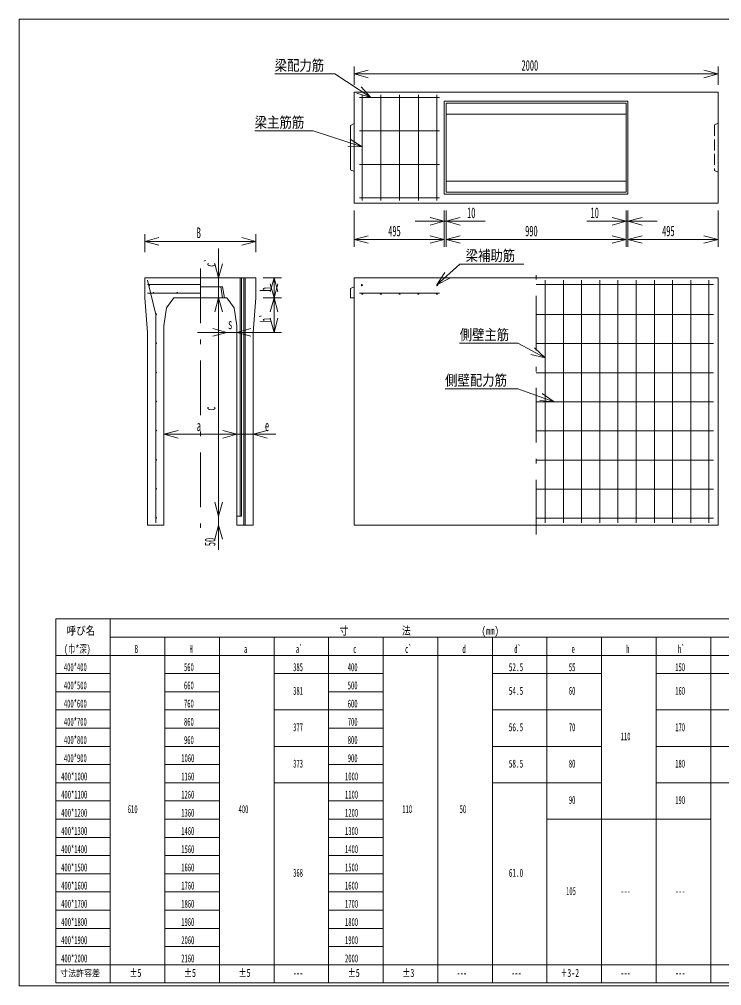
# Model space of a CAD drawing. Units: millimetres on the paper. Extents: x -801 to 772, y 19 to 2631.
# Drawn here: x 26 to 412, y 19 to 550 of the extents above; entities that cross this region are included whole.
import ezdxf
from ezdxf.enums import TextEntityAlignment as Align

# ---------------------------------------------------------------- set-up
doc = ezdxf.new("R2010")
doc.units = ezdxf.units.MM
doc.linetypes.add('USER1', pattern=[8, 6, -2])
doc.linetypes.add('USER2', pattern=[50.5, 30, -9, 2.5, -9])
for name, color, linetype, lineweight in [('1', 7, 'Continuous', 18), ('10', 3, 'Continuous', 18), ('17', 7, 'Continuous', 18), ('18', 7, 'Continuous', 18), ('3', 7, 'Continuous', 18), ('6', 7, 'Continuous', 18)]:
    doc.layers.add(name, color=color, linetype=linetype, lineweight=lineweight)
doc.styles.add('ＭＳ ゴシック', font='')
doc.styles.get('ＭＳ ゴシック').set_extended_font_data('MS Gothic')

msp = doc.modelspace()

# ---------------------------------------------------------------- linework, layer by layer
at = {"layer": '1'}
for p, q in [((25.5, 550), (25.5, 19)), ((771.5, 550), (25.5, 550)), ((209.5, 524), (209.5, 514)), ((209.5, 520), (217.227, 522.071)), ((409.5, 520), (401.773, 522.071)), ((409.5, 524), (409.5, 514)), ((209.5, 520), (409.5, 520)), ((209.5, 520), (217.227, 517.929)), ((409.5, 520), (401.773, 517.929)), ((209.5, 510), (409.5, 510)), ((209.5, 449), (209.5, 510)), ((409.5, 510), (409.5, 449)), ((259, 505), (259, 454)), ((360, 505), (259, 505)), ((360, 505), (360, 454)), ((260, 504), (359, 504)), ((260, 455), (260, 504)), ((359, 504), (359, 455)), ((260, 497.9), (359, 497.9)), ((209.5, 492.7), (207.5, 491.7)), ((207.5, 491.7), (207.5, 467.3)), ((207.5, 467.3), (209.5, 466.3)), ((260, 461.1), (359, 461.1)), ((259, 454), (360, 454)), ((359, 455), (260, 455)), ((409.5, 449), (209.5, 449)), ((209.5, 425), (209.5, 445)), ((259, 439), (251.273, 441.071)), ((259, 425), (259, 445)), ((259, 435), (259, 445)), ((260, 425), (260, 445)), ((260, 435), (260, 445)), ((260, 439), (267.727, 441.071)), ((359, 439), (351.273, 441.071)), ((359, 425), (359, 445)), ((359, 435), (359, 445)), ((360, 425), (360, 445)), ((360, 435), (360, 445)), ((360, 439), (367.727, 441.071)), ((409.5, 425), (409.5, 445)), ((281.56, 439), (243, 439)), ((259, 439), (251.273, 436.929)), ((260, 439), (267.727, 436.929)), ((337.44, 439), (376, 439)), ((359, 439), (351.273, 436.929)), ((360, 439), (367.727, 436.929)), ((94.5, 432), (94.5, 422)), ((155.5, 432), (155.5, 422)), ((209.5, 429), (217.227, 431.071)), ((259, 429), (251.273, 431.071)), ((260, 429), (267.727, 431.071)), ((359, 429), (351.273, 431.071)), ((360, 429), (367.727, 431.071)), ((409.5, 429), (401.773, 431.071)), ((94.5, 428), (102.227, 430.071)), ((94.5, 428), (155.5, 428)), ((94.5, 428), (102.227, 425.929)), ((155.5, 428), (147.773, 430.071)), ((155.5, 428), (147.773, 425.929)), ((209.5, 429), (259, 429)), ((209.5, 429), (217.227, 426.929)), ((259, 429), (251.273, 426.929)), ((260, 429), (359, 429)), ((260, 429), (267.727, 426.929)), ((359, 429), (351.273, 426.929)), ((360, 429), (409.5, 429)), ((360, 429), (367.727, 426.929)), ((409.5, 429), (401.773, 426.929)), ((135, 381), (135, 424)), ((135, 408), (132.929, 415.727)), ((135, 408), (137.071, 415.727)), ((255, 404.124), (267.56, 415.5)), ((267.56, 415.5), (302.788, 415.5)), ((255, 404.124), (259.337, 410.846)), ((94.5, 408), (155.5, 408)), ((94.5, 408), (94.5, 397)), ((96, 404.2), (125, 404.2)), ((146.85, 277), (146.85, 408)), ((147.55, 408), (147.55, 277)), ((148.95, 408), (148.95, 272)), ((149.65, 272), (149.65, 408)), ((155.5, 408), (155.5, 397)), ((169.5, 408), (159.5, 408)), ((165.5, 408), (163.429, 400.273)), ((165.5, 397), (163.429, 404.727)), ((165.5, 408), (165.5, 397)), ((165.5, 408), (167.571, 400.273)), ((165.5, 397), (167.571, 404.727)), ((209.5, 408), (409.5, 408)), ((209.5, 272), (209.5, 408)), ((255, 404.124), (262.117, 407.777)), ((409.5, 408), (409.5, 272)), ((125, 403), (137.2, 403)), ((136.2, 403), (137.2, 397)), ((137.2, 403), (138.2, 397)), ((209.5, 403), (207.5, 402)), ((207.5, 402), (207.5, 397)), ((212.5, 399.5), (256.5, 399.5)), ((94.5, 397), (96, 378)), ((110.5, 397), (106.4, 391.5)), ((110.5, 397), (139.5, 397)), ((135, 397), (132.929, 389.273)), ((135, 397), (132.929, 389.273)), ((135, 397), (137.071, 389.273)), ((135, 397), (135, 277)), ((135, 397), (137.071, 389.273)), ((139.5, 397), (143.6, 391.5)), ((155.5, 397), (154, 378)), ((169.5, 397), (159.5, 397)), ((169.5, 397), (159.5, 397)), ((165.5, 397), (163.429, 389.273)), ((165.5, 397), (165.5, 378)), ((165.5, 397), (167.571, 389.273)), ((207.5, 397), (209.5, 397)), ((106.4, 391.5), (105, 381.5)), ((143.6, 391.5), (145, 381.5)), ((165.5, 378), (163.429, 385.727)), ((165.5, 378), (167.571, 385.727)), ((96, 378), (96, 272)), ((105, 272), (105, 381.5)), ((123.5, 378), (161, 378)), ((139.5, 378), (131.773, 380.071)), ((139.5, 378), (131.773, 375.929)), ((145, 381.5), (145, 272)), ((145, 378), (152.727, 380.071)), ((145, 378), (152.727, 375.929)), ((154, 272), (154, 378)), ((169.5, 378), (159.5, 378)), ((105, 322), (112.727, 324.071)), ((145, 322), (137.273, 324.071)), ((145, 322), (137.273, 324.071)), ((154, 322), (161.727, 324.071)), ((105, 322), (145, 322)), ((105, 322), (112.727, 319.929)), ((129, 322), (166.5, 322)), ((145, 322), (137.273, 319.929)), ((145, 322), (137.273, 319.929)), ((154, 322), (161.727, 319.929)), ((135, 293), (135, 258.5)), ((135, 277), (132.929, 284.727)), ((135, 277), (132.929, 284.727)), ((135, 277), (137.071, 284.727)), ((135, 277), (137.071, 284.727)), ((145, 277), (147.55, 277)), ((96, 272), (105, 272)), ((135, 272), (132.929, 264.273)), ((135, 272), (137.071, 264.273)), ((145, 272), (154, 272)), ((409.5, 272), (209.5, 272)), ((45.5, 220.5), (585.5, 220.5)), ((45.5, 110.5), (45.5, 220.5)), ((45.5, 110.5), (45.5, 220.5)), ((45.5, 220.5), (585.5, 220.5)), ((75.5, 220.5), (75.5, 110.5)), ((75.5, 220.5), (75.5, 110.5)), ((75.5, 210.5), (435.5, 210.5)), ((105.5, 210.5), (105.5, 110.5)), ((135.5, 110.5), (135.5, 210.5)), ((165.5, 210.5), (165.5, 110.5)), ((195.5, 110.5), (195.5, 210.5)), ((225.5, 210.5), (225.5, 110.5)), ((255.5, 110.5), (255.5, 210.5)), ((285.5, 210.5), (285.5, 110.5)), ((315.5, 110.5), (315.5, 210.5)), ((345.5, 110.5), (345.5, 210.5)), ((375.5, 110.5), (375.5, 210.5)), ((405.5, 110.5), (405.5, 210.5)), ((45.5, 200.5), (585.5, 200.5)), ((45.5, 200.5), (585.5, 200.5)), ((45.5, 190.5), (75.5, 190.5)), ((105.5, 190.5), (135.5, 190.5)), ((165.5, 190.5), (195.5, 190.5)), ((195.5, 190.5), (225.5, 190.5)), ((285.5, 190.5), (345.5, 190.5)), ((375.5, 190.5), (435.5, 190.5)), ((45.5, 180.5), (75.5, 180.5)), ((105.5, 180.5), (135.5, 180.5)), ((225.5, 180.5), (195.5, 180.5)), ((45.5, 170.5), (75.5, 170.5)), ((105.5, 170.5), (135.5, 170.5)), ((165.5, 170.5), (195.5, 170.5)), ((195.5, 170.5), (225.5, 170.5)), ((285.5, 170.5), (345.5, 170.5)), ((435.5, 170.5), (375.5, 170.5)), ((45.5, 160.5), (75.5, 160.5)), ((135.5, 160.5), (105.5, 160.5)), ((225.5, 160.5), (195.5, 160.5)), ((45.5, 150.5), (75.5, 150.5)), ((105.5, 150.5), (135.5, 150.5)), ((165.5, 150.5), (195.5, 150.5)), ((195.5, 150.5), (225.5, 150.5)), ((345.5, 150.5), (285.5, 150.5)), ((375.5, 150.5), (435.5, 150.5)), ((45.5, 140.5), (75.5, 140.5)), ((135.5, 140.5), (105.5, 140.5)), ((225.5, 140.5), (195.5, 140.5)), ((45.5, 130.5), (75.5, 130.5)), ((105.5, 130.5), (135.5, 130.5)), ((195.5, 130.5), (165.5, 130.5)), ((195.5, 130.5), (225.5, 130.5)), ((285.5, 130.5), (345.5, 130.5)), ((435.5, 130.5), (375.5, 130.5)), ((45.5, 120.5), (75.5, 120.5)), ((135.5, 120.5), (105.5, 120.5)), ((225.5, 120.5), (195.5, 120.5)), ((45.5, 110.5), (45.5, 30.5)), ((45.5, 110.5), (75.5, 110.5)), ((75.5, 110.5), (75.5, 30.5)), ((105.5, 110.5), (105.5, 30.5)), ((105.5, 110.5), (135.5, 110.5)), ((135.5, 110.5), (135.5, 30.5)), ((165.5, 110.5), (165.5, 30.5)), ((195.5, 110.5), (195.5, 30.5)), ((195.5, 110.5), (225.5, 110.5)), ((225.5, 110.5), (225.5, 30.5)), ((255.5, 110.5), (255.5, 30.5)), ((285.5, 30.5), (285.5, 110.5)), ((315.5, 110.5), (315.5, 30.5)), ((315.5, 110.5), (345.5, 110.5)), ((345.5, 30.5), (345.5, 110.5)), ((345.5, 110.5), (405.5, 110.5)), ((375.5, 110.5), (375.5, 30.5)), ((405.5, 110.5), (405.5, 30.5)), ((45.5, 100.5), (75.5, 100.5)), ((105.5, 100.5), (135.5, 100.5)), ((195.5, 100.5), (225.5, 100.5)), ((45.5, 90.5), (75.5, 90.5)), ((105.5, 90.5), (135.5, 90.5)), ((195.5, 90.5), (225.5, 90.5)), ((45.5, 80.5), (75.5, 80.5)), ((105.5, 80.5), (135.5, 80.5)), ((195.5, 80.5), (225.5, 80.5)), ((45.5, 70.5), (75.5, 70.5)), ((105.5, 70.5), (135.5, 70.5)), ((195.5, 70.5), (225.5, 70.5)), ((45.5, 60.5), (75.5, 60.5)), ((105.5, 60.5), (135.5, 60.5)), ((195.5, 60.5), (225.5, 60.5)), ((45.5, 50.5), (75.5, 50.5)), ((105.5, 50.5), (135.5, 50.5)), ((195.5, 50.5), (225.5, 50.5)), ((45.5, 40.5), (75.5, 40.5)), ((105.5, 40.5), (135.5, 40.5)), ((195.5, 40.5), (225.5, 40.5)), ((45.5, 30.5), (585.5, 30.5)), ((45.5, 30.5), (45.5, 20.5)), ((45.5, 30.5), (45.5, 20.5)), ((75.5, 30.5), (75.5, 20.5)), ((105.5, 30.5), (105.5, 20.5)), ((135.5, 30.5), (135.5, 20.5)), ((165.5, 30.5), (165.5, 20.5)), ((195.5, 30.5), (195.5, 20.5)), ((225.5, 30.5), (225.5, 20.5)), ((255.5, 30.5), (255.5, 20.5)), ((285.5, 30.5), (285.5, 20.5)), ((315.5, 30.5), (315.5, 20.5)), ((345.5, 30.5), (345.5, 20.5)), ((375.5, 30.5), (375.5, 20.5)), ((405.5, 30.5), (405.5, 20.5)), ((25.5, 19), (771.5, 19)), ((45.5, 20.5), (585.5, 20.5))]:
    msp.add_line(p, q, dxfattribs=at)
at = {"layer": '1', "linetype": 'USER1'}
for p, q in [((409.5, 493), (407.5, 492)), ((407.5, 492), (407.5, 467)), ((407.5, 467), (409.5, 466))]:
    msp.add_line(p, q, dxfattribs=at)
at = {"layer": '1', "linetype": 'USER2'}
for p, q in [((125, 413), (125, 267)), ((309.5, 267), (309.5, 413))]:
    msp.add_line(p, q, dxfattribs=at)
at = {"layer": '1'}
for centre, radius in [((213.8, 403.9), 0.3), ((255.2, 403.9), 0.3), ((99.2, 399.7), 0.2), ((112.2, 399.7), 0.2)]:
    msp.add_circle(centre, radius, dxfattribs=at)
at = {"layer": '10'}
for p, q in [((214, 508.5), (214, 450.5)), ((224.2, 450.5), (224.2, 508.5)), ((234.5, 508.5), (234.5, 450.5)), ((244.8, 450.5), (244.8, 508.5)), ((255, 508.5), (255, 450.5)), ((186.959, 488.7), (154.877, 488.7)), ((214, 479.871), (186.959, 488.7)), ((214, 479.871), (207.297, 484.238)), ((214, 479.871), (206.012, 480.301))]:
    msp.add_line(p, q, dxfattribs=at)
for centre in [(214, 399.2), (224.2, 399.2), (234.5, 399.2), (244.8, 399.2), (255, 399.2)]:
    msp.add_circle(centre, 0.3, dxfattribs=at)
at = {"layer": '17'}
for p, q in [((309.5, 404.2), (407, 404.2)), ((407, 387.8), (309.5, 387.8)), ((309.5, 371.8), (407, 371.8)), ((407, 355.8), (309.5, 355.8)), ((299.5, 347), (259.5, 347)), ((319.5, 339.8), (299.5, 347)), ((319.5, 339.8), (311.528, 340.469)), ((319.5, 339.8), (312.931, 344.366)), ((309.5, 339.8), (407, 339.8)), ((407, 323.8), (309.5, 323.8)), ((309.5, 307.8), (407, 307.8)), ((407, 291.8), (309.5, 291.8)), ((309.5, 275.8), (407, 275.8))]:
    msp.add_line(p, q, dxfattribs=at)
for centre in [(96.848, 404), (100.658, 388), (100.7, 372), (100.7, 356), (100.7, 340), (100.7, 324), (100.7, 308), (100.7, 292), (100.7, 276)]:
    msp.add_circle(centre, 0.2, dxfattribs=at)
at = {"layer": '18'}
for p, q in [((96, 406.7), (100.5, 387.8)), ((314.5, 406.7), (314.5, 273.3)), ((324.5, 406.7), (324.5, 273.3)), ((334.5, 406.7), (334.5, 273.3)), ((344.5, 406.7), (344.5, 273.3)), ((354.5, 273.3), (354.5, 406.7)), ((364.5, 406.7), (364.5, 273.3)), ((374.5, 273.3), (374.5, 406.7)), ((384.5, 406.7), (384.5, 273.3)), ((394.5, 273.3), (394.5, 406.7)), ((404.5, 406.7), (404.5, 273.3)), ((100.5, 387.8), (100.5, 273.3)), ((299.5, 372), (267.5, 372)), ((314.5, 364), (299.5, 372)), ((314.5, 364), (308.656, 369.463)), ((314.5, 364), (306.707, 365.809))]:
    msp.add_line(p, q, dxfattribs=at)
at = {"layer": '3'}
for p, q in [((198.846, 520), (165.832, 520)), ((218.658, 507), (198.846, 520)), ((218.658, 507), (213.333, 512.971)), ((218.658, 507), (211.061, 509.508)), ((212.5, 507), (256.5, 507)), ((256.5, 488.7), (212.5, 488.7)), ((212.5, 470.3), (256.5, 470.3)), ((212.5, 452), (256.5, 452))]:
    msp.add_line(p, q, dxfattribs=at)
at = {"layer": '6'}
msp.add_line((96, 399.5), (125, 399.5), dxfattribs=at)

# ---------------------------------------------------------------- texts
at = {"layer": '1', "style": 'ＭＳ ゴシック'}
for s, height, width, p in [('2000', 5.865, 0.5, (301.5, 520)), ('10', 5.865, 0.5, (271.56, 439)), ('10', 5.865, 0.5, (339.44, 439)), ('B', 5.865, 0.5, (123, 428)), ('495', 5.865, 0.5, (228.25, 429)), ('990', 5.865, 0.5, (303.5, 429)), ('495', 5.865, 0.5, (378.75, 429)), ('梁補助筋', 5.865, 0.85, (270.788, 415.5)), ('s', 5.865, 0.5, (140.25, 378)), ('a', 5.865, 0.5, (123, 322)), ('e', 5.865, 0.5, (160.5, 322)), ('呼び名', 4.399, 0.85, (51.5, 210.5)), ('寸\u3000\u3000    \u3000\u3000法\u3000        \u3000\u3000\u3000(mm)', 4.399, 0.8, (201.5, 210.5)), ('(巾*深)', 4.399, 0.65, (50, 200.5)), ('B', 4.399, 0.5, (89, 200.5)), ('H', 4.399, 0.5, (119, 200.5)), ('a', 4.399, 0.5, (149, 200.5)), ('a`', 4.399, 0.5, (177.5, 200.5)), ('c', 4.399, 0.5, (209, 200.5)), ('c`', 4.399, 0.5, (237.5, 200.5)), ('d', 4.399, 0.5, (269, 200.5)), ('d`', 4.399, 0.5, (297.5, 200.5)), ('e', 4.399, 0.5, (329, 200.5)), ('h', 4.399, 0.5, (359, 200.5)), ('h`', 4.399, 0.5, (387.5, 200.5)), ('400*400', 4.399, 0.5, (50, 190.5)), ('560', 4.399, 0.5, (116, 190.5)), ('385', 4.399, 0.5, (176, 190.5)), ('400', 4.399, 0.5, (206, 190.5)), ('52.5', 4.399, 0.55, (294.5, 190.5)), ('55', 4.399, 0.5, (327.5, 190.5)), ('150', 4.399, 0.5, (386, 190.5)), ('400*500', 4.399, 0.5, (50, 180.5)), ('660', 4.399, 0.5, (116, 180.5)), ('500', 4.399, 0.5, (206, 180.5)), ('381', 4.399, 0.5, (176, 177.5)), ('54.5', 4.399, 0.55, (294.5, 177.5)), ('60', 4.399, 0.5, (327.5, 177.5)), ('160', 4.399, 0.5, (386, 177.5)), ('400*600', 4.399, 0.5, (50, 170.5)), ('760', 4.399, 0.5, (116, 170.5)), ('600', 4.399, 0.5, (206, 170.5)), ('400*700', 4.399, 0.5, (50, 160.5)), ('860', 4.399, 0.5, (116, 160.5)), ('700', 4.399, 0.5, (206, 160.5)), ('377', 4.399, 0.5, (176, 157.5)), ('56.5', 4.399, 0.55, (294.5, 157.5)), ('70', 4.399, 0.5, (327.5, 157.5)), ('170', 4.399, 0.5, (386, 157.5)), ('400*800', 4.399, 0.5, (50, 150.5)), ('960', 4.399, 0.5, (116, 150.5)), ('800', 4.399, 0.5, (206, 150.5)), ('110', 4.399, 0.5, (356, 152.5)), ('400*900', 4.399, 0.5, (50, 140.5)), ('1060', 4.399, 0.5, (114.5, 140.5)), ('900', 4.399, 0.5, (206, 140.5)), ('373', 4.399, 0.5, (176, 137.5)), ('58.5', 4.399, 0.55, (294.5, 137.5)), ('80', 4.399, 0.5, (327.5, 137.5)), ('180', 4.399, 0.5, (386, 137.5)), ('400*1000', 4.399, 0.5, (48.5, 130.5)), ('1160', 4.399, 0.5, (114.5, 130.5)), ('1000', 4.399, 0.5, (204.5, 130.5)), ('400*1100', 4.399, 0.5, (48.5, 120.5)), ('1260', 4.399, 0.5, (114.5, 120.5)), ('1100', 4.399, 0.5, (204.5, 120.5)), ('90', 4.399, 0.5, (327.5, 117.5)), ('190', 4.399, 0.5, (386, 117.5)), ('610', 4.399, 0.5, (85.1, 112.5)), ('400', 4.399, 0.5, (146, 112.5)), ('110', 4.399, 0.5, (236, 112.5)), ('50', 4.399, 0.5, (267.5, 112.5)), ('400*1200', 4.399, 0.5, (48.5, 110.5)), ('1360', 4.399, 0.5, (114.5, 110.5)), ('1200', 4.399, 0.5, (204.5, 110.5)), ('400*1300', 4.399, 0.5, (48.5, 100.5)), ('1460', 4.399, 0.5, (114.5, 100.5)), ('1300', 4.399, 0.5, (204.5, 100.5)), ('400*1400', 4.399, 0.5, (48.5, 90.5)), ('1560', 4.399, 0.5, (114.5, 90.5)), ('1400', 4.399, 0.5, (204.5, 90.5)), ('400*1500', 4.399, 0.5, (48.5, 80.5)), ('1660', 4.399, 0.5, (114.5, 80.5)), ('1500', 4.399, 0.5, (204.5, 80.5)), ('368', 4.399, 0.5, (176, 77.5)), ('61.0', 4.399, 0.55, (294.5, 77.5)), ('400*1600', 4.399, 0.5, (48.5, 70.5)), ('1760', 4.399, 0.5, (114.5, 70.5)), ('1600', 4.399, 0.5, (204.5, 70.5)), ('105', 4.399, 0.5, (326, 67.5)), ('---', 4.399, 0.5, (356, 67.5)), ('---', 4.399, 0.5, (386, 67.5)), ('400*1700', 4.399, 0.5, (48.5, 60.5)), ('1860', 4.399, 0.5, (114.5, 60.5)), ('1700', 4.399, 0.5, (204.5, 60.5)), ('400*1800', 4.399, 0.5, (48.5, 50.5)), ('1960', 4.399, 0.5, (114.5, 50.5)), ('1800', 4.399, 0.5, (204.5, 50.5)), ('400*1900', 4.399, 0.5, (48.5, 40.5)), ('2060', 4.399, 0.5, (114.5, 40.5)), ('1900', 4.399, 0.5, (204.5, 40.5)), ('400*2000', 4.399, 0.5, (48.5, 30.5)), ('2160', 4.399, 0.5, (114.5, 30.5)), ('2000', 4.399, 0.5, (204.5, 30.5)), ('寸法許容差', 3.666, 0.85, (48, 23)), ('±5', 4.399, 0.7, (86, 22.5)), ('±5', 4.399, 0.7, (116, 22.5)), ('±5', 4.399, 0.7, (146, 22.5)), ('±5', 4.399, 0.7, (206, 22.5)), ('±3', 4.399, 0.7, (236, 22.5)), ('＋3-2', 4.399, 0.6, (323, 22.5)), ('---', 4.399, 0.5, (176, 22.5)), ('---', 4.399, 0.5, (266, 22.5)), ('---', 4.399, 0.5, (296, 22.5)), ('---', 4.399, 0.5, (356, 22.5)), ('---', 4.399, 0.5, (386, 22.5))]:
    msp.add_text(s, height=height, dxfattribs=dict(at, width=width)).set_placement(p, align=Align.BOTTOM_LEFT)
at = {"layer": '1', "style": 'ＭＳ ゴシック', "width": 0.5}
for s, p in [('c`', (135, 414)), ('h', (165.5, 400.5)), ('h`', (165.5, 383.5)), ('c', (135, 335)), ('50', (135, 260.5))]:
    msp.add_text(s, height=5.865, rotation=90, dxfattribs=at).set_placement(p, align=Align.BOTTOM_LEFT)
at = {"layer": '10', "color": 7, "style": 'ＭＳ ゴシック', "width": 0.85}
msp.add_text('梁主筋筋', height=5.865, dxfattribs=at).set_placement((154.877, 488.7), align=Align.BOTTOM_LEFT)
at = {"layer": '17', "style": 'ＭＳ ゴシック', "width": 0.85}
msp.add_text('側壁配力筋', height=5.865, dxfattribs=at).set_placement((259.5, 347), align=Align.BOTTOM_LEFT)
at = {"layer": '18', "style": 'ＭＳ ゴシック', "width": 0.85}
msp.add_text('側壁主筋', height=5.865, dxfattribs=at).set_placement((267.5, 372), align=Align.BOTTOM_LEFT)
at = {"layer": '3', "style": 'ＭＳ ゴシック', "width": 0.85}
msp.add_text('梁配力筋', height=5.865, dxfattribs=at).set_placement((165.832, 520), align=Align.BOTTOM_LEFT)

doc.saveas('drawing.dxf')
